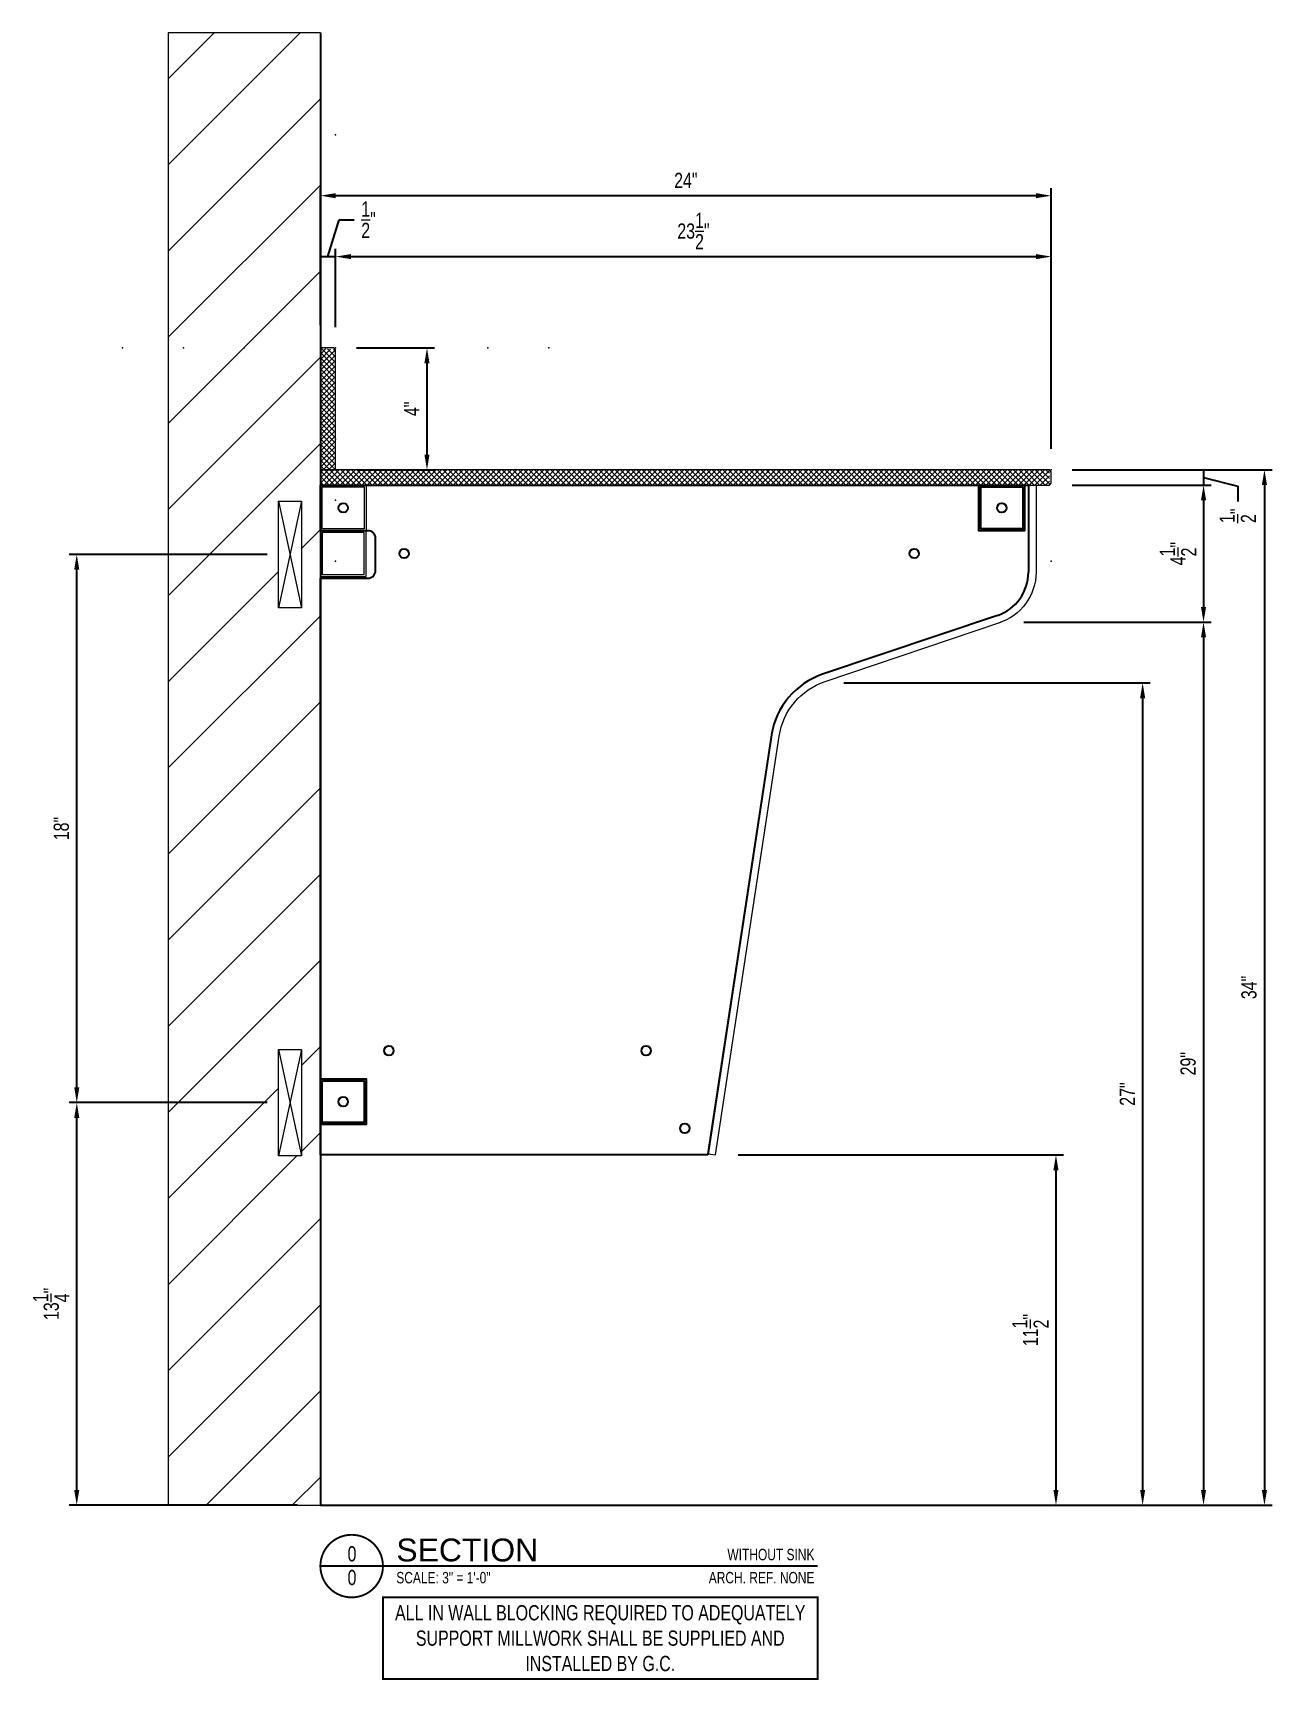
# Model space of a CAD drawing. Header units: inches. Extents: x 63 to 395, y 219 to 477.
# Drawn here: x 113 to 153.6, y 228.2 to 282.3 of the extents above; entities that cross this region are included whole.
import ezdxf
from ezdxf.enums import TextEntityAlignment as Align

# ---------------------------------------------------------------- set-up
doc = ezdxf.new("R2010")
doc.units = ezdxf.units.IN
doc.header["$MEASUREMENT"] = 0
doc.linetypes.add('HIDDEN2', pattern=[0.1875, 0.125, -0.0625])
doc.layers.get('Defpoints').update_dxf_attribs({"color": 253})
for name, color, linetype in [('10', 7, 'Continuous'), ('20', 3, 'Continuous'), ('Dim', 7, 'Continuous'), ('Hardware', 6, 'Continuous'), ('Hatch', 3, 'Continuous')]:
    doc.layers.add(name, color=color, linetype=linetype)
doc.layers.add('Key-in', color=5, linetype='HIDDEN2', lineweight=20)
doc.styles.add('AMI_T04', font='ARIALUNI.TTF', dxfattribs={"width": 0.75, "height": 0.5})
doc.styles.add('BOLD', font='ARIALUNI.TTF', dxfattribs={"height": 0.125})
doc.styles.get("Standard").update_dxf_attribs({"font": 'ARIALUNI.TTF', "width": 0.75, "height": 1})
doc.dimstyles.new('AMI_D04', dxfattribs={"dimscale": 4, "dimtxt": 0.5, "dimasz": 0.125, "dimexe": 0.0625, "dimexo": 0.1875, "dimgap": 0.0625, "dimtad": 1, "dimdec": 4, "dimzin": 0, "dimdsep": 46, "dimlunit": 5, "dimtxsty": 'AMI_T04', "dimcen": 0.125, "dimclrd": 256, "dimclre": 256, "dimclrt": 256, "dimazin": 2, "dimtfac": 1, "dimtdec": 4, "dimtmove": 2, "dimatfit": 3, "dimfxl": 1, "dimtolj": 1, "dimtzin": 0, "dimarcsym": 2})
doc.dimstyles.new('AMI_D04_Leader', dxfattribs={"dimscale": 4, "dimtxt": 0.5, "dimasz": 0.125, "dimexe": 0.0625, "dimexo": 0.1875, "dimgap": 0.0625, "dimtad": 0, "dimdec": 4, "dimzin": 0, "dimdsep": 46, "dimlunit": 5, "dimtxsty": 'AMI_T04', "dimcen": 0.125, "dimclrd": 256, "dimclre": 256, "dimclrt": 256, "dimazin": 2, "dimtfac": 1, "dimtdec": 4, "dimtmove": 1, "dimatfit": 3, "dimfxl": 1, "dimtolj": 1, "dimtzin": 0, "dimarcsym": 2})
pattern_1 = [(45, (0, -13.26459916337217), (-0.08838834764831843, 0.08838834764831845), []), (135, (0, -13.26459916337217), (-0.08838834764831845, -0.08838834764831843), [])]

# ---------------------------------------------------------------- blocks, each defined once
blk = doc.blocks.new('A$C672B7889')
at = {"layer": '20'}
for p, q in [((-1.598229317778532e-07, 22.00000502285657), (23.24999984017705, 22.00000502285657)), ((-1.598229317778532e-07, 20.50000502285657), (-1.598229317778532e-07, 22.00000502285657)), ((23.24999984017705, 22.00000502285657), (23.24999884017706, 19.13985202285656)), ((1.562499840177068, 20.50000502285657), (-1.598229317778532e-07, 20.50000502285657)), ((1.812499840177068, 19.18750502285657), (1.812499840177068, 20.25000502285657)), ((-1.598229317778532e-07, 2.285656819367432e-08), (-1.598229317778532e-07, 18.93750502285657)), ((-1.598229317778532e-07, 18.93750502285657), (1.562499840177068, 18.93750502285657)), ((22.22907984017706, 17.71841502285656), (16.49128384017706, 15.78454802285657)), ((14.81824284017705, 13.79184302285657), (12.71805884017706, 2.285656819367432e-08)), ((12.71805884017706, 2.285656819367432e-08), (-1.598229317778532e-07, 2.285656819367432e-08))]:
    blk.add_line(p, q, dxfattribs=at)
for centre in [(0.7499998401770682, 21.25000502285657), (22.37499784017706, 21.24962902285657), (2.749999840177068, 19.75000502285657), (19.50000084017705, 19.75000502285657), (2.249999840177068, 3.424112022856576), (10.69689384017707, 3.424112022856576), (0.7499998401770682, 1.750000022856568), (11.96621384017706, 0.8750000228565682)]:
    blk.add_circle(centre, 0.15625, dxfattribs=at)
for centre, radius, start, end in [((1.562499840177068, 20.25000502285657), 0.25, 0, 90), ((1.562499840177068, 19.18750502285657), 0.25, 270, 0), ((21.74999884017706, 19.13985102285656), 1.5, 288.6258690000001, 3.799999959047703e-05), ((17.28975184017708, 13.41548702285657), 2.5, 108.6258659999997, 171.341652)]:
    blk.add_arc(centre, radius, start, end, dxfattribs=at)
blk = doc.blocks.new('A$C65843E15')
at = {"layer": '10', "lineweight": 18}
for p, q in [((0, 0), (0.2499999999999716, -8.740789780858904e-08)), ((-10.52620997448469, -21.96236953579694), (-10.27905906545496, -22.00000499999999))]:
    blk.add_line(p, q, dxfattribs=at)
for points in [[(0, 0), (-1.000000082740371e-06, -2.860154524447182, -0.3287220435699889), (-1.056122730091289, -4.292973626297339)], [(0.2499999999999716, -8.740789780858904e-08), (0.2499989999998888, -2.86015461185508, -0.3287220435699926), (-0.9821430184398139, -4.531776897346901, -0.3287220435699926)], [(-10.52620997448469, -21.96236953579694), (-8.43175709029731, -8.208163357969624, -0.2806704751347168), (-6.758895861401498, -6.215517874740613), (-0.9857951495169743, -4.269264479461754)], [(-10.27905906545496, -22.00000499999999), (-8.184606181267583, -8.245798822172674, -0.2806704751347176), (-6.679031075261349, -6.452417887266563), (-0.9059303633768252, -4.506164491987704)]]:
    blk.add_lwpolyline(points, format="xyb", dxfattribs=at)
blk = doc.blocks.new('A$C75D17F70')
at = {"layer": 'Key-in', "color": 2, "linetype": 'Continuous', "lineweight": 18}
for p in [(0, 1.750000000000057), (0, 1.250000000000057), (0, 0.75), (-1.749999999999929, 0), (-1.249999999999929, 0), (-0.75, 0), (0, 0), (0.75, 0), (1.249999999999929, 0), (1.749999999999929, 0), (0, -0.75), (0, -1.250000000000057), (0, -1.750000000000057)]:
    blk.add_point(p, dxfattribs=at)
blk = doc.blocks.new('*D28')
at = {"layer": 'Defpoints', "color": 0, "lineweight": 18, "transparency": 16777216}
for p in [(146.3293862698505, 267.964106000653), (146.3293862698505, 267.464106000653), (151.3918862698503, 267.464106000653)]:
    blk.add_point(p, dxfattribs=at)
at = {"layer": 'Dim', "lineweight": -2, "transparency": 16777216}
for p, q in [((147.0793862698505, 267.964106000653), (151.6418862698503, 267.964106000653)), ((151.3918862698503, 267.964106000653), (151.3918862698503, 267.464106000653)), ((151.3918862698503, 267.964106000653), (151.3918862698503, 267.464106000653)), ((147.0793862698505, 267.464106000653), (151.6418862698503, 267.464106000653)), ((151.3918862698503, 267.714106000653), (152.5165767921372, 267.421769433037)), ((152.5165767921372, 267.421769433037), (152.5165767921372, 266.921769433037))]:
    blk.add_line(p, q, dxfattribs=at)
at = {"layer": 'Dim', "lineweight": 18, "transparency": 16777216, "insert": (152.5165767921371, 266.4538294603222), "char_height": 0.5, "attachment_point": 5, "rotation": 90, "style": 'AMI_T04'}
blk.add_mtext('\\A1;{\\H1.000000x;\\S1/2;}"', dxfattribs=at)
blk = doc.blocks.new('*D29')
at = {"layer": 'Defpoints', "color": 0, "lineweight": 18, "transparency": 16777216}
for p in [(146.3293862698505, 267.464106000653), (144.7359559064737, 262.9579415086653), (151.3918862698503, 262.9579415086653)]:
    blk.add_point(p, dxfattribs=at)
at = {"layer": 'Dim', "lineweight": -2, "transparency": 16777216}
for p, q in [((147.0793862698505, 267.464106000653), (151.6418862698503, 267.464106000653)), ((151.3918862698503, 266.964106000653), (151.3918862698503, 263.4579415086653)), ((145.4859559064737, 262.9579415086653), (151.6418862698503, 262.9579415086653))]:
    blk.add_line(p, q, dxfattribs=at)
at = {"layer": 'Dim', "lineweight": 18, "transparency": 16777216}
for points in [[(151.3085529365169, 266.964106000653), (151.4752196031836, 266.964106000653), (151.3918862698503, 267.464106000653)], [(151.3085529365169, 263.4579415086653), (151.4752196031836, 263.4579415086653), (151.3918862698503, 262.9579415086653)]]:
    blk.add_solid(points, dxfattribs=at)
at = {"layer": 'Dim', "lineweight": 18, "transparency": 16777216, "insert": (150.5561654876765, 265.2110237546592), "char_height": 0.5, "attachment_point": 5, "rotation": 90, "style": 'AMI_T04'}
blk.add_mtext('\\A1;4{\\H1.000000x;\\S1/2;}"', dxfattribs=at)
blk = doc.blocks.new('*D30')
at = {"layer": 'Defpoints', "color": 0, "lineweight": 18, "transparency": 16777216}
for p in [(146.3293862698505, 267.964106000653), (138.391886269695, 233.9641059986128), (153.3918862698503, 233.9641059986128)]:
    blk.add_point(p, dxfattribs=at)
at = {"layer": 'Dim', "lineweight": -2, "transparency": 16777216}
for p, q in [((147.0793862698505, 267.964106000653), (153.6418862698503, 267.964106000653)), ((153.3918862698503, 267.464106000653), (153.3918862698503, 234.4641059986128)), ((139.141886269695, 233.9641059986128), (153.6418862698503, 233.9641059986128))]:
    blk.add_line(p, q, dxfattribs=at)
at = {"layer": 'Dim', "lineweight": 18, "transparency": 16777216}
for points in [[(153.3085529365169, 267.464106000653), (153.4752196031836, 267.464106000653), (153.3918862698503, 267.964106000653)], [(153.3085529365169, 234.4641059986128), (153.4752196031836, 234.4641059986128), (153.3918862698503, 233.9641059986128)]]:
    blk.add_solid(points, dxfattribs=at)
at = {"layer": 'Dim', "lineweight": 18, "transparency": 16777216, "insert": (152.8864292439294, 250.964105999633), "char_height": 0.5, "attachment_point": 5, "rotation": 90, "style": 'AMI_T04'}
blk.add_mtext('\\A1;34"', dxfattribs=at)
blk = doc.blocks.new('*D31')
at = {"layer": 'Defpoints', "color": 0, "lineweight": 18, "transparency": 16777216}
for p in [(135.3628272043956, 245.464101000653), (138.391886269695, 233.9641059986128), (146.5456431197606, 233.9641059986128)]:
    blk.add_point(p, dxfattribs=at)
at = {"layer": 'Dim', "lineweight": -2, "transparency": 16777216}
for p, q in [((136.1128272043956, 245.464101000653), (146.7956431197606, 245.464101000653)), ((146.5456431197606, 244.964101000653), (146.5456431197606, 234.4641059986128)), ((139.141886269695, 233.9641059986128), (146.7956431197606, 233.9641059986128))]:
    blk.add_line(p, q, dxfattribs=at)
at = {"layer": 'Dim', "lineweight": 18, "transparency": 16777216}
for points in [[(146.4623097864273, 244.964101000653), (146.6289764530939, 244.964101000653), (146.5456431197606, 245.464101000653)], [(146.4623097864273, 234.4641059986128), (146.6289764530939, 234.4641059986128), (146.5456431197606, 233.9641059986128)]]:
    blk.add_solid(points, dxfattribs=at)
at = {"layer": 'Dim', "lineweight": 18, "transparency": 16777216, "insert": (145.7099223375868, 239.714103499633), "char_height": 0.5, "attachment_point": 5, "rotation": 90, "style": 'AMI_T04'}
blk.add_mtext('\\A1;11{\\H1.000000x;\\S1/2;}"', dxfattribs=at)
blk = doc.blocks.new('*D32')
at = {"layer": 'Defpoints', "color": 0, "lineweight": 18, "transparency": 16777216}
for p in [(122.8918862698505, 274.964106000653), (122.3918862695398, 271.964106000653), (122.8918862698505, 271.901606000653)]:
    blk.add_point(p, dxfattribs=at)
at = {"layer": 'Dim', "lineweight": -2, "transparency": 16777216}
for p, q in [((122.6418862696952, 274.964106000653), (123.0051025043473, 276.1748267828268)), ((123.0051025043473, 276.1748267828268), (123.5051025043473, 276.1748267828268)), ((122.3918862695398, 272.714106000653), (122.3918862695398, 275.214106000653)), ((122.3918862695398, 274.964106000653), (122.8918862698505, 274.964106000653)), ((122.3918862695398, 274.964106000653), (122.8918862698505, 274.964106000653)), ((122.8918862698505, 272.651606000653), (122.8918862698505, 275.214106000653))]:
    blk.add_line(p, q, dxfattribs=at)
at = {"layer": 'Dim', "lineweight": 18, "transparency": 16777216, "insert": (123.9730424770622, 276.1748267828268), "char_height": 0.5, "attachment_point": 5, "style": 'AMI_T04'}
blk.add_mtext('\\A1;{\\H1.000000x;\\S1/2;}"', dxfattribs=at)
blk = doc.blocks.new('*D33')
at = {"layer": 'Defpoints', "color": 0, "lineweight": 18, "transparency": 16777216}
for p in [(146.3918862698505, 274.964106000653), (122.8918862698505, 271.901606000653), (146.3918862698505, 267.901606000653)]:
    blk.add_point(p, dxfattribs=at)
at = {"layer": 'Dim', "lineweight": -2, "transparency": 16777216}
for p, q in [((122.8918862698505, 272.651606000653), (122.8918862698505, 275.214106000653)), ((123.3918862698505, 274.964106000653), (145.8918862698505, 274.964106000653)), ((146.3918862698505, 268.651606000653), (146.3918862698505, 275.214106000653))]:
    blk.add_line(p, q, dxfattribs=at)
at = {"layer": 'Dim', "lineweight": 18, "transparency": 16777216}
for points in [[(123.3918862698505, 275.0474393339863), (123.3918862698505, 274.8807726673197), (122.8918862698505, 274.964106000653)], [(145.8918862698505, 275.0474393339863), (145.8918862698505, 274.8807726673197), (146.3918862698505, 274.964106000653)]]:
    blk.add_solid(points, dxfattribs=at)
at = {"layer": 'Dim', "lineweight": 18, "transparency": 16777216, "insert": (134.6418862698505, 275.8040900843274), "char_height": 0.5, "attachment_point": 5, "style": 'AMI_T04'}
blk.add_mtext('\\A1;23{\\H1.000000x;\\S1/2;}"', dxfattribs=at)
blk = doc.blocks.new('*D34')
at = {"layer": 'Defpoints', "color": 0, "lineweight": 18, "transparency": 16777216}
for p in [(122.3918862698505, 276.9641060006533), (122.3918862698505, 271.964106000653), (146.3918862698505, 267.901606000653)]:
    blk.add_point(p, dxfattribs=at)
at = {"layer": 'Dim', "lineweight": -2, "transparency": 16777216}
for p, q in [((122.3918862698505, 272.714106000653), (122.3918862698505, 277.2141060006533)), ((145.8918862698505, 276.9641060006533), (122.8918862698505, 276.9641060006533)), ((146.3918862698505, 268.651606000653), (146.3918862698505, 277.2141060006533))]:
    blk.add_line(p, q, dxfattribs=at)
at = {"layer": 'Dim', "lineweight": 18, "transparency": 16777216}
for points in [[(122.8918862698505, 277.0474393339866), (122.8918862698505, 276.8807726673199), (122.3918862698505, 276.9641060006533)], [(145.8918862698505, 277.0474393339866), (145.8918862698505, 276.8807726673199), (146.3918862698505, 276.9641060006533)]]:
    blk.add_solid(points, dxfattribs=at)
at = {"layer": 'Dim', "lineweight": 18, "transparency": 16777216, "insert": (134.3918862698505, 277.4652997250735), "char_height": 0.5, "attachment_point": 5, "style": 'AMI_T04'}
blk.add_mtext('\\A1;24"', dxfattribs=at)
blk = doc.blocks.new('*D35')
at = {"layer": 'Defpoints', "color": 0, "lineweight": 18, "transparency": 16777216}
for p in [(144.7359559064737, 262.9579415086653), (138.391886269695, 233.9641059986128), (151.3918862698503, 233.9641059986128)]:
    blk.add_point(p, dxfattribs=at)
at = {"layer": 'Dim', "lineweight": -2, "transparency": 16777216}
for p, q in [((145.4859559064737, 262.9579415086653), (151.6418862698503, 262.9579415086653)), ((151.3918862698503, 262.4579415086653), (151.3918862698503, 234.4641059986128)), ((139.141886269695, 233.9641059986128), (151.6418862698503, 233.9641059986128))]:
    blk.add_line(p, q, dxfattribs=at)
at = {"layer": 'Dim', "lineweight": 18, "transparency": 16777216}
for points in [[(151.3085529365169, 262.4579415086653), (151.4752196031836, 262.4579415086653), (151.3918862698503, 262.9579415086653)], [(151.3085529365169, 234.4641059986128), (151.4752196031836, 234.4641059986128), (151.3918862698503, 233.9641059986128)]]:
    blk.add_solid(points, dxfattribs=at)
at = {"layer": 'Dim', "lineweight": 18, "transparency": 16777216, "insert": (150.8864292439294, 248.4610237536391), "char_height": 0.5, "attachment_point": 5, "rotation": 90, "style": 'AMI_T04'}
blk.add_mtext('\\A1;29"', dxfattribs=at)
blk = doc.blocks.new('*D36')
at = {"layer": 'Defpoints', "color": 0, "lineweight": 18, "transparency": 16777216}
for p in [(138.8347116400993, 260.9641059986128), (138.391886269695, 233.9641059986128), (149.3918862698505, 233.9641059986128)]:
    blk.add_point(p, dxfattribs=at)
at = {"layer": 'Dim', "lineweight": -2, "transparency": 16777216}
for p, q in [((139.5847116400993, 260.9641059986128), (149.6418862698505, 260.9641059986128)), ((149.3918862698505, 260.4641059986128), (149.3918862698505, 234.4641059986128)), ((139.141886269695, 233.9641059986128), (149.6418862698505, 233.9641059986128))]:
    blk.add_line(p, q, dxfattribs=at)
at = {"layer": 'Dim', "lineweight": 18, "transparency": 16777216}
for points in [[(149.3085529365172, 260.4641059986128), (149.4752196031839, 260.4641059986128), (149.3918862698505, 260.9641059986128)], [(149.3085529365172, 234.4641059986128), (149.4752196031839, 234.4641059986128), (149.3918862698505, 233.9641059986128)]]:
    blk.add_solid(points, dxfattribs=at)
at = {"layer": 'Dim', "lineweight": 18, "transparency": 16777216, "insert": (148.8906925454303, 247.4641059986129), "char_height": 0.5, "attachment_point": 5, "rotation": 90, "style": 'AMI_T04'}
blk.add_mtext('\\A1;27"', dxfattribs=at)
blk = doc.blocks.new('*D82')
at = {"layer": 'Defpoints', "color": 0, "lineweight": 18, "transparency": 16777216}
for p in [(114.3918862695398, 247.182856000653), (121.3918862698505, 247.182856000653), (122.3918862695398, 233.9641059986128)]:
    blk.add_point(p, dxfattribs=at)
at = {"layer": 'Dim', "lineweight": -2, "transparency": 16777216}
for p, q in [((120.6418862698505, 247.182856000653), (114.1418862695398, 247.182856000653)), ((114.3918862695398, 234.4641059986128), (114.3918862695398, 246.682856000653)), ((121.6418862695398, 233.9641059986128), (114.1418862695398, 233.9641059986128))]:
    blk.add_line(p, q, dxfattribs=at)
at = {"layer": 'Dim', "lineweight": 18, "transparency": 16777216}
for points in [[(114.3085529362065, 246.682856000653), (114.4752196028731, 246.682856000653), (114.3918862695398, 247.182856000653)], [(114.3085529362065, 234.4641059986128), (114.4752196028731, 234.4641059986128), (114.3918862695398, 233.9641059986128)]]:
    blk.add_solid(points, dxfattribs=at)
at = {"layer": 'Dim', "lineweight": 18, "transparency": 16777216, "insert": (113.5530959102856, 240.5734809996329), "char_height": 0.5, "attachment_point": 5, "rotation": 90, "style": 'AMI_T04'}
blk.add_mtext('\\A1;13{\\H1.000000x;\\S1/4;}"', dxfattribs=at)
blk = doc.blocks.new('*D83')
at = {"layer": 'Defpoints', "color": 0, "lineweight": 18, "transparency": 16777216}
for p in [(114.3918862695398, 265.182856000653), (121.3918862698505, 265.182856000653), (121.3918862698505, 247.182856000653)]:
    blk.add_point(p, dxfattribs=at)
at = {"layer": 'Dim', "lineweight": -2, "transparency": 16777216}
for p, q in [((120.6418862698505, 265.182856000653), (114.1418862695398, 265.182856000653)), ((114.3918862695398, 247.682856000653), (114.3918862695398, 264.682856000653)), ((120.6418862698505, 247.182856000653), (114.1418862695398, 247.182856000653))]:
    blk.add_line(p, q, dxfattribs=at)
at = {"layer": 'Dim', "lineweight": 18, "transparency": 16777216}
for points in [[(114.3085529362065, 264.682856000653), (114.4752196028731, 264.682856000653), (114.3918862695398, 265.182856000653)], [(114.3085529362065, 247.682856000653), (114.4752196028731, 247.682856000653), (114.3918862695398, 247.182856000653)]]:
    blk.add_solid(points, dxfattribs=at)
at = {"layer": 'Dim', "lineweight": 18, "transparency": 16777216, "insert": (113.8864292436189, 256.182856000653), "char_height": 0.5, "attachment_point": 5, "rotation": 90, "style": 'AMI_T04'}
blk.add_mtext('\\A1;18"', dxfattribs=at)
blk = doc.blocks.new('*D84')
at = {"layer": 'Defpoints', "color": 0, "lineweight": 18, "transparency": 16777216}
for p in [(122.8293862698505, 271.964106000653), (122.8918862698505, 267.964106000653), (125.8918862698505, 267.964106000653)]:
    blk.add_point(p, dxfattribs=at)
at = {"layer": 'Dim', "lineweight": -2, "transparency": 16777216}
for p, q in [((123.5793862698505, 271.964106000653), (126.1418862698505, 271.964106000653)), ((125.8918862698505, 271.464106000653), (125.8918862698505, 268.464106000653)), ((123.6418862698505, 267.964106000653), (126.1418862698505, 267.964106000653))]:
    blk.add_line(p, q, dxfattribs=at)
at = {"layer": 'Dim', "lineweight": 18, "transparency": 16777216}
for points in [[(125.8085529365172, 271.464106000653), (125.9752196031839, 271.464106000653), (125.8918862698505, 271.964106000653)], [(125.8085529365172, 268.464106000653), (125.9752196031839, 268.464106000653), (125.8918862698505, 267.964106000653)]]:
    blk.add_solid(points, dxfattribs=at)
at = {"layer": 'Dim', "lineweight": 18, "transparency": 16777216, "insert": (125.3918862698505, 269.964106000653), "char_height": 0.5, "attachment_point": 5, "rotation": 90, "style": 'AMI_T04'}
blk.add_mtext('\\A1;4"', dxfattribs=at)

msp = doc.modelspace()

# ---------------------------------------------------------------- hatches: boundary and pattern name
at = {"layer": 'Hatch', "lineweight": 18}
h = msp.add_hatch(dxfattribs=at)
h.set_pattern_fill('ANSI31', color=6, scale=16)
h.set_pattern_definition([(45, (-21.10982569972657, -13.26459916337217), (-1.414213562373095, 1.414213562373095), [])])
h.paths.add_polyline_path([(122.3918862695398, 282.308487456686), (117.3918862695398, 282.308487456686), (117.3918862695398, 233.9641059986128), (122.3918862695398, 233.9641059986128)])
h.paths.add_polyline_path([(121.0168862698505, 248.932856000653), (121.7668862698505, 248.932856000653), (121.7668862698505, 245.432856000653), (121.0168862698505, 245.432856000653)], flags=16)
h.paths.add_polyline_path([(121.0168862698505, 263.432856000653), (121.0168862698505, 266.932856000653), (121.7668862698505, 266.932856000653), (121.7668862698505, 263.432856000653)], flags=16)
h = msp.add_hatch(dxfattribs=at)
h.set_pattern_fill('ANSI37', color=6)
h.set_pattern_definition(pattern_1)
h.paths.add_polyline_path([(122.3918862698505, 271.964106000653), (122.3918862698505, 267.964106000653), (122.8918862698505, 267.964106000653), (122.8918862698505, 271.901606000653)])
h = msp.add_hatch(dxfattribs=at)
h.set_pattern_fill('ANSI37', color=6)
h.set_pattern_definition(pattern_1)
h.paths.add_polyline_path([(146.3293862698505, 267.964106000653), (122.3918862698505, 267.964106000653), (122.3918862698505, 267.464106000653), (146.3293862698505, 267.464106000653)])

# ---------------------------------------------------------------- linework, layer by layer
at = {"linetype": 'Continuous'}
for p, q in [((122.3918862695398, 282.308487456686), (122.3918862695398, 233.9641059986128)), ((122.3918862695398, 233.9641059986128), (146.3918862695398, 233.9641059986128))]:
    msp.add_line(p, q, dxfattribs=at)
at = {"color": 6, "lineweight": 18}
for p, q in [((121.0168862698505, 266.932856000653), (121.7668862698505, 263.432856000653)), ((121.7668862698505, 266.932856000653), (121.0168862698505, 263.432856000653)), ((121.0168862698505, 248.932856000653), (121.7668862698505, 245.432856000653)), ((121.7668862698505, 248.932856000653), (121.0168862698505, 245.432856000653))]:
    msp.add_line(p, q, dxfattribs=at)
for points in [[(121.0168862698505, 266.932856000653), (121.7668862698505, 266.932856000653), (121.7668862698505, 263.432856000653), (121.0168862698505, 263.432856000653)], [(121.0168862698505, 248.932856000653), (121.7668862698505, 248.932856000653), (121.7668862698505, 245.432856000653), (121.0168862698505, 245.432856000653)]]:
    msp.add_lwpolyline(points, close=True, dxfattribs=at)
at = {"layer": '10', "lineweight": 18}
for points in [[(122.8293862698505, 271.964106000653), (122.3918862698505, 271.964106000653), (122.3918862698505, 267.964106000653), (122.8918862698505, 267.964106000653), (122.8918862698505, 271.901606000653)], [(146.3293862698505, 267.964106000653), (122.3918862698505, 267.964106000653), (122.3918862698505, 267.464106000653), (146.3293862698505, 267.464106000653), (146.3918862698505, 267.526606000653), (146.3918862698505, 267.901606000653)]]:
    msp.add_lwpolyline(points, close=True, dxfattribs=at)
at = {"layer": 'Defpoints', "lineweight": 18}
for p, q in [((122.3918862695398, 282.308487456686), (117.3918862695398, 282.308487456686)), ((117.3918862695398, 282.308487456686), (117.3918862695398, 233.9641059986128)), ((117.3918862695398, 233.9641059986128), (122.3918862695398, 233.9641059986128))]:
    msp.add_line(p, q, dxfattribs=at)
at = {"layer": 'Hardware', "lineweight": 18}
for points in [[(122.3918862698505, 267.464106000653), (123.8918862698505, 267.464106000653), (123.8918862698505, 265.964106000653), (122.3918862698505, 265.964106000653)], [(122.4543862698505, 267.401606000653), (123.8293862698505, 267.401606000653), (123.8293862698505, 266.026606000653), (122.4543862698505, 266.026606000653)], [(123.8918862698505, 265.964106000653), (122.3918862698505, 265.964106000653), (122.3918862698505, 264.464106000653), (123.8918862698505, 264.464106000653)], [(123.8293862698505, 265.901606000653), (122.4543862698505, 265.901606000653), (122.4543862698505, 264.526606000653), (123.8293862698505, 264.526606000653)]]:
    msp.add_lwpolyline(points, close=True, dxfattribs=at)
at = {"layer": 'Hardware', "linetype": 'Continuous'}
for points in [[(145.5168842698506, 267.4637300006531), (145.5168842698506, 265.9637300006531), (144.0168842698506, 265.9637300006531), (144.0168842698506, 267.4637300006531)], [(145.4543842698506, 267.4012300006531), (145.4543842698506, 266.0262300006531), (144.0793842698506, 266.0262300006531), (144.0793842698506, 267.4012300006531)], [(122.3918862698505, 247.964101000653), (123.8918862698505, 247.964101000653), (123.8918862698505, 246.464101000653), (122.3918862698505, 246.464101000653)], [(122.4543862698505, 247.901601000653), (123.8293862698505, 247.901601000653), (123.8293862698505, 246.526601000653), (122.4543862698505, 246.526601000653)]]:
    msp.add_lwpolyline(points, close=True, dxfattribs=at)
at = {"layer": 'Key-in', "color": 7, "linetype": 'Continuous', "const_width": 0.0625}
msp.add_lwpolyline([(124.4462919141852, 231.9641060025791, 0.9999999250318662), (122.39188626954, 231.9641059946456, 0.9999999250318662), (124.4462919141852, 231.9641059946456, 0.9999999250318662)], format="xyb", dxfattribs=at)
msp.add_lwpolyline([(122.39188626954, 231.9641059986128), (138.7184771568296, 231.9641059986128)], dxfattribs=at)
msp.add_lwpolyline([(124.4462919141852, 230.936902722178), (138.7184771568296, 230.936902722178), (138.7184771568296, 228.2529946762009), (124.4462919141852, 228.2529946762009)], close=True, dxfattribs=at)

# ---------------------------------------------------------------- block references
msp.add_blockref('A$C672B7889', (122.3918864296735, 245.4641009777965))
at = {"layer": '10', "lineweight": 18}
msp.add_blockref('A$C65843E15', (145.6418862698505, 267.464106000653), dxfattribs=at)
at = {"layer": 'Defpoints', "lineweight": 18, "xscale": 4, "yscale": 4, "zscale": 4}
for p in [(122.8918862698505, 271.964106000653), (146.3918862698505, 267.964106000653)]:
    msp.add_blockref('A$C75D17F70', p, dxfattribs=at)

# ---------------------------------------------------------------- texts
at = {"layer": 'Key-in', "color": 7, "linetype": 'Continuous', "width": 0.75}
for p in [(123.4293227985354, 232.118712502764), (123.4293227985354, 231.3386593435083)]:
    msp.add_text('0', height=0.5, dxfattribs=at).set_placement(p, align=Align.CENTER)
at = {"layer": 'Key-in', "color": 7, "linetype": 'Continuous', "style": 'BOLD'}
msp.add_text('SECTION', height=0.75, dxfattribs=at).set_placement((124.8860248500014, 232.118712502764))
at = {"layer": 'Key-in', "color": 7, "linetype": 'Continuous', "width": 0.75}
for s, p in [('WITHOUT SINK', (138.6157091658675, 232.1563510305058)), ('ARCH. REF. NONE', (138.6157091658675, 231.3968609667198))]:
    msp.add_text(s, height=0.375, dxfattribs=at).set_placement(p, align=Align.RIGHT)
msp.add_text('SCALE: 3" = 1\'-0"', height=0.375, dxfattribs=at).set_placement((124.884999856592, 231.3968609667194))
at = {"layer": 'Key-in', "color": 7, "linetype": 'Continuous', "insert": (131.5823845355074, 229.5949486991894), "char_height": 0.5, "width": 14.27218524264435, "attachment_point": 5, "style": 'AMI_T04'}
msp.add_mtext('ALL IN WALL BLOCKING REQUIRED TO ADEQUATELY SUPPORT MILLWORK SHALL BE SUPPLIED AND INSTALLED BY G.C.', dxfattribs=at)

# ---------------------------------------------------------------- dimensions: what is measured, and where the dimension line sits
at = {"layer": 'Dim', "lineweight": 18}
for base, p1, p2, dimstyle, picture, middle in [((122.3918862698505, 276.9641060006533), (146.3918862698505, 267.901606000653), (122.3918862698505, 271.964106000653), 'AMI_D04', '*D34', (134.3918862698505, 277.4652997250735)), ((122.8918862698505, 274.964106000653), (122.3918862695398, 271.964106000653), (122.8918862698505, 271.901606000653), 'AMI_D04_Leader', '*D32', (123.7551025043473, 276.1748267828268)), ((146.3918862698505, 274.964106000653), (122.8918862698505, 271.901606000653), (146.3918862698505, 267.901606000653), 'AMI_D04', '*D33', (134.6418862698505, 275.8040900843274))]:
    dim = msp.add_linear_dim(base=base, p1=p1, p2=p2, dimstyle=dimstyle, override={"dimpost": '"'}, dxfattribs=at)
    dim.commit()
    dim.dimension.update_dxf_attribs({"geometry": picture, "text_midpoint": middle})
for base, p1, p2, picture, middle in [((125.8918862698505, 267.964106000653), (122.8293862698505, 271.964106000653), (122.8918862698505, 267.964106000653), '*D84', (125.3918862698505, 269.964106000653)), ((153.3918862698503, 233.9641059986128), (146.3293862698505, 267.964106000653), (138.391886269695, 233.9641059986128), '*D30', (152.8864292439294, 250.964105999633)), ((151.3918862698503, 262.9579415086653), (146.3293862698505, 267.464106000653), (144.7359559064737, 262.9579415086653), '*D29', (150.5561654876765, 265.2110237546592)), ((114.3918862695398, 265.182856000653), (121.3918862698505, 247.182856000653), (121.3918862698505, 265.182856000653), '*D83', (113.8864292436189, 256.182856000653)), ((151.3918862698503, 233.9641059986128), (144.7359559064737, 262.9579415086653), (138.391886269695, 233.9641059986128), '*D35', (150.8864292439294, 248.4610237536391)), ((149.3918862698505, 233.9641059986128), (138.8347116400993, 260.9641059986128), (138.391886269695, 233.9641059986128), '*D36', (148.8906925454303, 247.4641059986129)), ((114.3918862695398, 247.182856000653), (122.3918862695398, 233.9641059986128), (121.3918862698505, 247.182856000653), '*D82', (113.5530959102856, 240.5734809996329)), ((146.5456431197606, 233.9641059986128), (135.3628272043956, 245.464101000653), (138.391886269695, 233.9641059986128), '*D31', (145.7099223375868, 239.714103499633))]:
    dim = msp.add_linear_dim(base=base, p1=p1, p2=p2, angle=90, dimstyle='AMI_D04', override={"dimpost": '"'}, dxfattribs=at)
    dim.commit()
    dim.dimension.update_dxf_attribs({"geometry": picture, "text_midpoint": middle})
dim = msp.add_linear_dim(base=(151.3918862698503, 267.464106000653), p1=(146.3293862698505, 267.964106000653), p2=(146.3293862698505, 267.464106000653), angle=90, dimstyle='AMI_D04_Leader', override={"dimpost": '"'}, dxfattribs=at)
dim.commit()
dim.dimension.update_dxf_attribs({"geometry": '*D28', "text_midpoint": (152.5165767921371, 266.6717694330371), "dimtype": 160})

doc.saveas('drawing.dxf')
